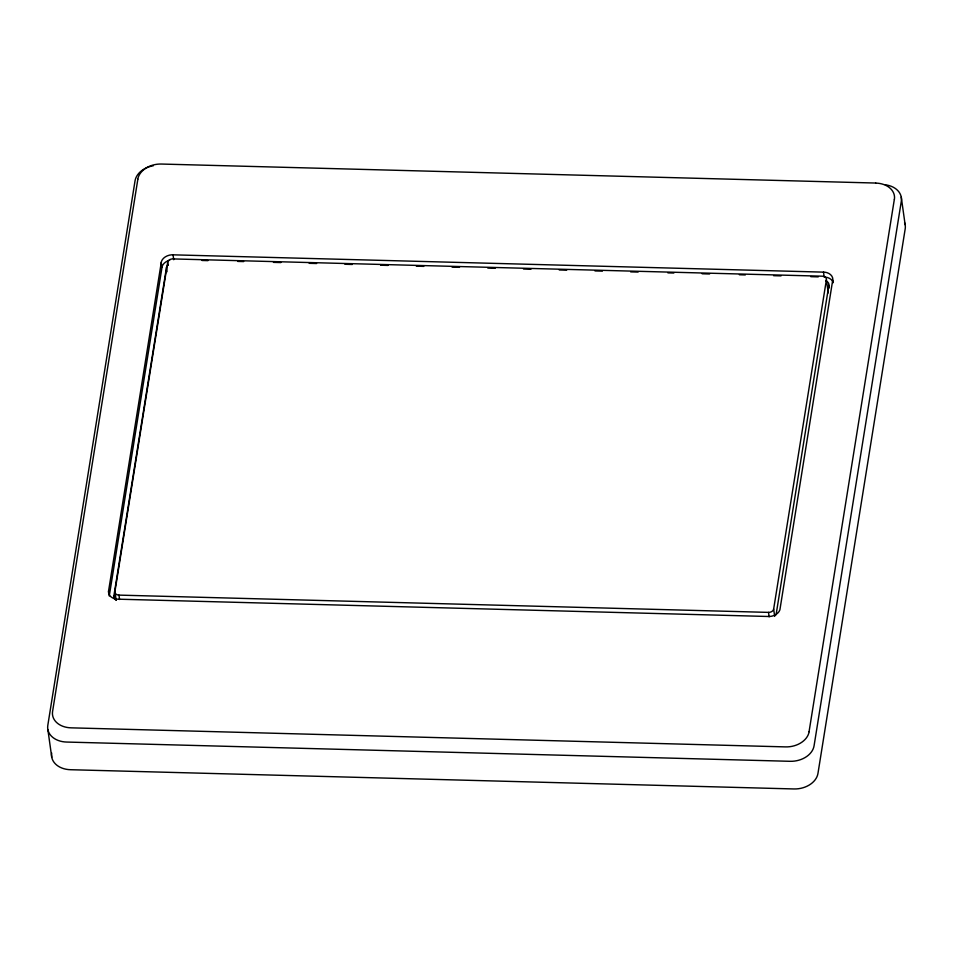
<?xml version="1.0" encoding="UTF-8"?>
<svg xmlns="http://www.w3.org/2000/svg" width="953" height="953" viewBox="0 0 953 953"><rect width="100%" height="100%" fill="white"/><g stroke="black" fill="none" stroke-linecap="round" stroke-linejoin="round"><path stroke-width="1.43" d="M108.571 591.027L108.499 591.968A10.828 7.993 -8 0 0 116.6 599.139L769.571 616.52A10.828 7.993 -8 0 0 779.899 609.825L832.839 279.348A10.828 7.993 -8 0 0 824.738 272.165L171.766 254.796A10.828 7.993 -8 0 0 161.438 261.479L108.571 591.027L109.261 595.97L162.141 266.435A10.828 7.993 -8 0 1 169.682 260.217M137.851 179.212L52.558 711.593A21.264 15.701 -8 0 0 71.165 727.842L785.427 746.89A21.264 15.701 -8 0 0 809.133 731.725M114.253 598.734L113.872 595.982L166.465 267.602A6.183 4.562 -8 0 1 167.216 265.863M116.159 600.319L114.932 591.539L167.68 262.242A4.634 3.419 -8 0 1 172.815 258.918L822.379 276.191A4.634 3.419 -8 0 1 826.406 279.765L828.264 292.94M774.682 616.377L773.657 609.062L826.406 279.765M825.774 280.885A6.183 4.562 -8 0 1 828.86 285.233L776.266 613.601A6.183 4.562 -8 0 1 775.516 615.352M809.061 731.725L894.343 199.344M875.747 183.047L161.486 164.047A21.264 15.701 -8 0 0 137.78 179.212M202 260.467L207.957 260.634M237.726 261.42L243.682 261.575M273.451 262.373L280.897 262.563M309.177 263.326L316.61 263.516M344.903 264.267L352.336 264.469M380.616 265.22L388.062 265.422M416.342 266.173L423.787 266.375M452.067 267.126L459.513 267.316M487.793 268.079L495.238 268.269M523.519 269.02L530.964 269.222M559.244 269.973L566.678 270.175M594.97 270.926L602.403 271.128M630.683 271.879L638.129 272.07M667.898 272.868L673.854 273.023M702.135 273.773L709.58 273.976M739.349 274.762L745.306 274.929M773.586 275.679L781.031 275.87M810.8 276.668L818.234 276.87M114.932 591.539A4.634 3.419 -8 0 0 118.958 595.113L768.523 612.386A4.634 3.419 -8 0 0 773.657 609.062M901.252 197.057L905.136 224.705M832.767 280.289L833.113 282.767M828.86 285.233L829.253 287.985M823.499 272.07L824.19 277.025L825.429 277.12A10.828 7.993 -8 0 1 833.136 282.243M768.523 612.386L769.142 616.782M173.029 254.761L173.72 259.716M167.68 262.242L168.097 265.172M166.465 267.602L167.049 271.736M161.212 262.42L161.903 267.376M118.958 595.113L119.578 599.497M47.864 729.569L51.748 757.23M875.747 183.095A21.264 15.701 -8 0 1 894.414 199.344M116.29 600.045A6.183 4.562 -8 0 1 113.872 595.982M167.657 265.327A6.183 4.562 -8 0 1 168.181 264.839M885.266 184.787A21.633 15.975 -8 0 1 901.312 201.238L814.076 745.77A21.633 15.975 -8 0 1 790.108 761.304L66.615 742.053A21.633 15.975 -8 0 1 47.805 725.388L135.04 180.856A21.633 15.975 -8 0 1 153.373 165.727M904.552 222.692A21.633 15.975 -8 0 1 905.195 228.899L817.96 773.431A21.633 15.975 -8 0 1 794.004 788.953L70.498 769.714A21.633 15.975 -8 0 1 51.688 753.049"/></g></svg>
